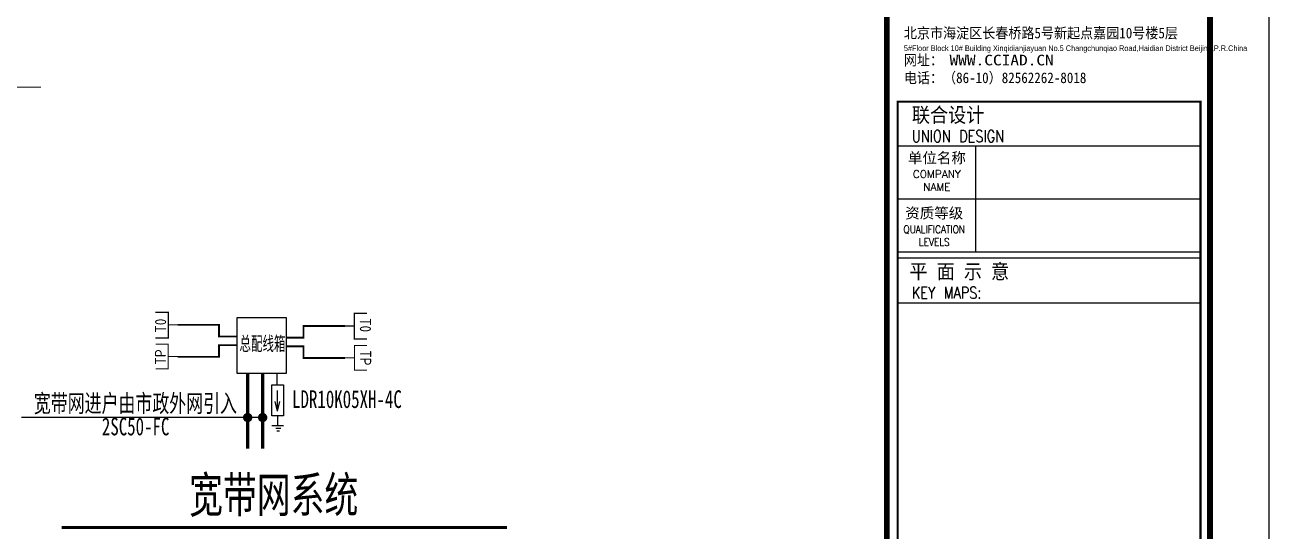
# Model space of a CAD drawing. Extents: x 815029915 to 815825525, y 579155098 to 579748855.
# Drawn here: x 815642773 to 815663833, y 579339380 to 579347959 of the extents above; entities that cross this region are included whole.
import ezdxf

# ---------------------------------------------------------------- set-up
doc = ezdxf.new("R2010")
doc.units = 0
doc.header["$LTSCALE"] = 100
doc.header["$MEASUREMENT"] = 0
for name, color, linetype in [('DIANX', 1, 'Continuous'), ('DIANXIAN', 1, 'Continuous'), ('E-TEXT-PLAN-DER', 7, 'Continuous'), ('TK', 7, 'Continuous'), ('wxf', 7, 'Continuous'), ('zm', 1, 'Continuous')]:
    doc.layers.add(name, color=color, linetype=linetype)
doc.styles.add('-黑体', font='', dxfattribs={"width": 0.8})
doc.styles.add('CCIAD-图框(地址栏)', font='txt')
doc.styles.add('CCIAD-图框(标题项)', font='')
doc.styles.add('CCIAD-图框(版权说明)', font='txt.shx', dxfattribs={"width": 0.7, "bigfont": 'gbcbig.shx'})
doc.styles.add('IDQSTYLE', font='txt.shx', dxfattribs={"width": 0.7, "bigfont": 'hztxt.shx'})
doc.styles.get("Standard").update_dxf_attribs({"font": 'gbenor.shx', "bigfont": 'gbcbig.shx'})
doc.styles.add('基本字体', font='simplex.shx', dxfattribs={"height": 180, "bigfont": 'hztxt.shx'})
doc.styles.get('-黑体').set_extended_font_data('SimHei')
doc.styles.get('CCIAD-图框(标题项)').set_extended_font_data('SimHei')

# ---------------------------------------------------------------- blocks, each defined once
blk = doc.blocks.new('HC000923')
at = {"color": 0, "linetype": 'Continuous', "const_width": 0.2}
for points in [[(-2.5, 5), (-2.5, 2.5), (2.5, 2.5), (2.5, 5)], [(0, 2.5), (0, 0)]]:
    blk.add_lwpolyline(points, dxfattribs=at)
at = {"color": 0, "style": 'IDQSTYLE', "width": 0.7}
blk.add_attdef('TP', (-1.28, 3.03), '', height=2.5, dxfattribs=at)
at = {"layer": 'E-TEXT-PLAN-DER', "color": 0, "style": 'IDQSTYLE', "width": 0.7}
blk.add_attdef('PSFHATT', (4.5, 0), '', height=2.5, dxfattribs=at)
blk = doc.blocks.new('CCIAD-TK-A2-图签')
at = {"layer": 'TK'}
for p, q in [((582.39, 328.33), (531.12, 328.33)), ((544.29, 328.33), (544.29, 310.33)), ((582.39, 319.33), (531.12, 319.33)), ((582.39, 310.33), (531.12, 310.33))]:
    blk.add_line(p, q, dxfattribs=at)
at = {"layer": 'TK', "const_width": 1}
blk.add_lwpolyline([(529.29, 10.46), (529.29, 410)], dxfattribs=at)
at = {"layer": 'TK'}
for points in [[(529.29, 10.46), (584, 10.46), (584, 410)], [(531.12, 335.84), (582.39, 335.84)], [(531.12, 309.4), (582.39, 309.4)], [(531.12, 301.76), (582.39, 301.76)]]:
    blk.add_lwpolyline(points, dxfattribs=at)
at = {"layer": 'TK', "const_width": 0.347}
blk.add_lwpolyline([(531.12, 335.84), (582.39, 335.84), (582.39, 189.94), (531.12, 189.94)], close=True, dxfattribs=at)
at = {"layer": 'TK'}
for s, height, style, width, p in [('联合设计', 2.5, 'CCIAD-图框(标题项)', 0.9, (533.53, 332.35)), ('UNION DESIGN', 2, 'CCIAD-图框(版权说明)', 0.8, (533.53, 329)), ('平 面 示 意', 2.5, 'CCIAD-图框(标题项)', 0.9, (533.13, 305.83)), ('KEY MAPS:', 2, 'CCIAD-图框(版权说明)', 0.8, (533.52, 302.48))]:
    blk.add_text(s, height=height, dxfattribs=dict(at, style=style, width=width)).set_placement(p)
at = {"layer": 'TK', "lineweight": 20, "insert": (532.18, 348.38), "char_height": 1.8, "width": 174.9973, "attachment_point": 1, "style": 'CCIAD-图框(地址栏)'}
blk.add_mtext('{\\fSimHei|b0|i0|c134|p2;\\W0.9;北京市海淀区长春桥路5号新起点嘉园10号楼5层\\P\\fArial|b0|i0|c0|p34;\\H0.52778x;\\W0.78;5#Floor Block 10# Building Xinqidianjiayuan No.5 Changchunqiao Road,Haidian District Beijing,P.R.China\\H1.0526x;\\P\\fSimHei|b0|i0|c134|p2;\\H1.8x;\\W0.9;网址： \\W1.2;WWW.CCIAD.CN\\P\\W0.9;电话：（86-10）82562262-8018}', dxfattribs=at)
at = {"layer": 'TK', "char_height": 1.8, "width": 11.6, "attachment_point": 5, "style": '基本字体'}
for s, insert in [('{\\fSimHei|b0|i0|c134|p2;单位名称\\Fsimplex,hztxt|c134;\\H0.72222x;COMPANY NAME}', (537.76, 323.99)), ('{\\fSimHei|b0|i0|c134|p49;资质等级\\P\\Fsimplex,hztxt|c134;\\H0.7222x;\\W0.85;QUALIFICATION \\PLEVELS}', (537.32, 314.63))]:
    blk.add_mtext(s, dxfattribs=dict(at, insert=insert))
blk = doc.blocks.new('l')
at = {"layer": 'TK'}
blk.add_lwpolyline([(815463677, 579451444), (815463677, 579409444), (815547777, 579409444), (815547777, 579451444)], close=True, dxfattribs=at)

msp = doc.modelspace()

# ---------------------------------------------------------------- linework, layer by layer
at = {"lineweight": 20}
msp.add_line((815640659.8, 579346899.9), (815643044.7, 579346899.9), dxfattribs=at)
for p, q in [((815646953.3, 579341171.5, -3326.4), (815647150.9, 579341171.5, -3326.4)), ((815647047.4, 579341331.2, -3326.4), (815647047.4, 579341180.9, -3326.4)), ((815647019.2, 579341124.5, -3326.4), (815647103.9, 579341124.5, -3326.4)), ((815647038, 579341077.5, -3326.4), (815647085, 579341077.5, -3326.4))]:
    msp.add_line(p, q)
at = {"elevation": -3326.4}
msp.add_lwpolyline([(815646953.3, 579341857.4), (815647150.9, 579341857.4), (815647150.9, 579341331.2), (815646953.3, 579341331.2)], close=True, dxfattribs=at)
at = {"layer": 'DIANX'}
msp.add_line((815647045.8, 579341865.2, -3326.4), (815647045.8, 579342062.9, -3326.4), dxfattribs=at)
at = {"layer": 'DIANXIAN', "color": 1}
for q in [(815647047.4, 579341761.5, -3326.4), (815647008.2, 579341578.2, -3326.4), (815647086.6, 579341578.2, -3326.4)]:
    msp.add_line((815647047.4, 579341414.9, -3326.4), q, dxfattribs=at)
at = {"layer": 'TK'}
msp.add_lwpolyline([(815579733.2, 579355072.2), (815579733.2, 579313072.2), (815663833.2, 579313072.2), (815663833.2, 579355072.2)], close=True, dxfattribs=at)
at = {"layer": 'TK', "const_width": 100}
msp.add_lwpolyline([(815582233.2, 579314117.9), (815582233.2, 579354072.2), (815662833.2, 579354072.2), (815662833.2, 579314117.9)], close=True, dxfattribs=at)
at = {"layer": 'zm'}
for p, q in [((815647199.7, 579342996.5), (815646359.7, 579342996.5)), ((815646359.7, 579342996.5), (815646359.7, 579342056.3)), ((815647199.7, 579342056.3), (815647199.7, 579342996.5)), ((815646359.7, 579342056.3), (815647199.7, 579342056.3)), ((815646797.5, 579341304.6), (815642714.1, 579341304.6))]:
    msp.add_line(p, q, dxfattribs=at)
for points, const_width in [([(815644980.9, 579343089.3), (815645199.5, 579343089.3), (815645199.5, 579342654.3), (815644980.6, 579342654.3)], 21), ([(815648566, 579343069.2), (815648347.4, 579343069.2), (815648347.4, 579342634.2), (815648566.3, 579342634.2)], 21), ([(815645196.8, 579342875.6), (815645400.8, 579342875.6)], 21), ([(815646359.7, 579342676.8), (815646058.5, 579342676.8), (815646058.5, 579342875.4), (815645357.9, 579342875.4)], 31.5), ([(815647196.5, 579342656.6), (815647488.4, 579342656.6), (815647488.4, 579342855.2), (815648188.9, 579342855.2)], 31.5), ([(815648350, 579342855.4), (815648146, 579342855.4)], 21), ([(815646359.7, 579342531.6), (815646058.5, 579342531.6), (815646058.5, 579342333), (815645357.9, 579342333)], 31.5), ([(815647196.5, 579342511.4), (815647488.4, 579342511.4), (815647488.4, 579342312.8), (815648188.9, 579342312.8)], 31.5), ([(815646544, 579342056.3), (815646544, 579340777.5)], 52.5), ([(815646797.5, 579342056.3), (815646797.5, 579340777.5)], 52.5), ([(815643397.1, 579339439.5), (815650931.3, 579339439.5)], 52.5)]:
    msp.add_lwpolyline(points, dxfattribs=dict(at, const_width=const_width))
at = {"layer": 'zm', "const_width": 78.8}
for points in [[(815646504.6, 579341304.6, 1), (815646583.4, 579341304.6, 1)], [(815646836.8, 579341304.6, -1), (815646758.1, 579341304.6, -1)]]:
    msp.add_lwpolyline(points, format="xyb", close=True, dxfattribs=at)

# ---------------------------------------------------------------- block references
at = {"layer": 'TK', "xscale": 100, "yscale": 100, "zscale": 100}
msp.add_blockref('CCIAD-TK-A2-图签', (815604433.2, 579313072.2), dxfattribs=at)
at = {"layer": 'zm', "color": 1}
msp.add_blockref('l', (116055.9, -96372.3), dxfattribs=at)
at = {"layer": 'zm', "xscale": 84, "yscale": 84, "zscale": 84}
for p, rotation in [((815645407.8, 579342337.2), 90), ((815648141.2, 579342316.3), 270)]:
    msp.add_blockref('HC000923', p, dxfattribs=dict(at, rotation=rotation))

# ---------------------------------------------------------------- texts
at = {"layer": 'wxf', "color": 7}
msp.add_text('总配线箱', height=270, dxfattribs=at).set_placement((815646406, 579342413.6))
at = {"layer": 'zm'}
for s, rotation, p in [('T0', 90, (815645165.1, 579342742.5)), ('T0', 270, (815648441.5, 579342989.3)), ('TP', 90, (815645163.4, 579342200.4)), ('TP', 270, (815648445.4, 579342446.4))]:
    msp.add_text(s, height=189, rotation=rotation, dxfattribs=at).set_placement(p)
at = {"layer": 'zm', "color": 4, "style": '-黑体', "width": 0.7}
for s, height, p in [('宽带网进户由市政外网引入', 300, (815642924.8, 579341396)), ('LDR10K05XH-4C', 300, (815647295.5, 579341466.2, -4752)), ('2SC50-FC', 300, (815644075.9, 579341003)), ('宽带网系统', 600, (815645552.4, 579339697.5))]:
    msp.add_text(s, height=height, dxfattribs=at).set_placement(p)

doc.saveas('drawing.dxf')
